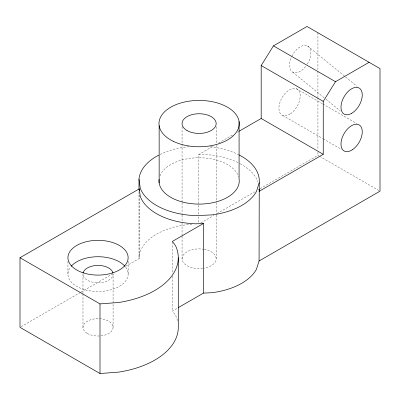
<?xml version="1.0" encoding="UTF-8"?>
<svg xmlns="http://www.w3.org/2000/svg" width="400" height="400" viewBox="0 0 400 400"><rect width="100%" height="100%" fill="white"/><g stroke="black" fill="none" stroke-linecap="round" stroke-linejoin="round"><path stroke-width="0.3" stroke-dasharray="2 1.5" d="M198.65 214.25L198.65 154.575L213.745 145.86M218.595 143.06L233.15 134.655M237.465 132.165L238.54 131.545M21.08 326.72L80.415 292.46M80.955 292.15L113.32 273.465M125.725 266.3L139.21 258.515L139.21 195.11M200.81 222.95L213.765 215.475M217.005 213.605L254.785 191.79M258.02 189.92L259.64 188.985M260.18 188.675L317.93 155.335L319.01 155.955M177.455 320.69A80.255 46.335 0 0 0 175.55 315.35L172.435 311.005L177.245 308.23M188.9 146.84L186.46 146.955A60.19 34.75 0 0 0 159.75 154.64M198.65 154.575L202.125 154.41A60.19 34.75 0 0 1 239.72 163.465M191.95 224.51L186.46 224.77A60.19 34.75 0 0 0 138.995 257.005L139.21 258.515M296.405 88.735L322.31 103.69M322.85 104L356.855 123.635M282.71 115.45L322.65 138.51M323.19 138.82L341.54 149.415M319.55 156.27L378.92 190.545M307.65 46.015L345.14 76.615M345.62 77.01L357.155 86.425M292.745 72.16L325.43 98.84M325.91 99.23L340.33 111M317.93 32.765L317.93 70.715M317.93 71.34L317.93 96.85M317.93 97.47L317.93 149.735M317.93 152.22L317.93 155.335M216.165 126.705L216.165 144.765M216.165 145.39L216.165 202.065M216.165 202.69L216.165 214.525M216.165 215.145L216.165 258.745A17.055 9.845 0 0 1 204.135 268.15M198.65 216.74L198.65 222.955M182.06 126.705L182.06 202.065M182.06 202.69L182.06 214.525M182.06 215.145L182.06 222.62M182.06 223.24L182.06 235.7M182.06 236.32L182.06 258.745A17.055 9.845 0 0 0 203.525 268.255M172.435 242.005L172.435 273.705M172.435 276.195L172.435 311.005M138.995 191.64L138.995 257.005M128.125 261.36L128.125 274.1M113.075 327.34L113.075 274.1A15.05 8.69 0 0 1 98.03 282.79A15.05 8.69 0 0 1 82.98 274.1L82.98 293.29M82.98 293.91L82.98 327.34M67.935 261.36L67.935 274.1M204.135 249.335A17.055 9.845 0 0 1 216.165 258.745M182.06 258.745A17.055 9.845 0 0 1 203.525 249.23M210.255 146.78A60.19 34.75 0 0 1 238.645 154.72M159.955 175.87A40.125 23.165 0 0 1 199.835 157.765A40.125 23.165 0 0 1 238.565 176.685M240.245 163.75A60.19 34.75 0 0 1 257.96 181.815M125.665 267.215A30.095 17.375 0 0 1 98.03 291.475A30.095 17.375 0 0 1 70.395 267.215M291.815 56.36A15.05 8.69 -60 0 1 307.505 45.94A15.05 8.69 -60 0 1 307.215 64.27M305.605 66.545A15.05 8.69 -60 0 1 292.33 71.905A15.05 8.69 -60 0 1 291.575 56.865M87.39 333.485A15.05 8.69 0 0 0 112.565 329.59A15.05 8.69 0 0 0 94.135 318.95A15.05 8.69 0 0 0 87.39 333.485M290.475 113.8A15.05 8.69 -60 0 0 298.28 90.02A15.05 8.69 -60 0 0 279.915 102.455A15.05 8.69 -60 0 0 290.475 113.8"/><path stroke-width="0.6" d="M239.185 154.995A60.19 34.75 0 0 1 259.23 182.665L256.4 191.59A60.19 34.75 0 0 1 211.765 214.905L196.105 215.635A60.19 34.75 0 0 1 140.265 188.23L138.995 179.19A60.19 34.75 0 0 1 158.735 155.155M178.315 307.61L203.435 293.11L211.765 292.72A60.19 34.75 0 0 0 256.4 269.405L259.07 260.985L259.23 190.855A60.19 34.75 0 0 0 259.305 189.05M369.1 62.31L335.51 81.7L323.25 101.365L323.25 154.31L261.18 118.475L261.18 65.53L273.445 45.865L307.035 26.475L380 68.6L380 191.17L259.07 260.985M178.285 257.72L178.285 327.34A80.255 46.335 0 0 1 118.8 372.1L99.995 373.525L20 327.34L20 257.72L139.21 188.895L140.265 196.425A60.19 34.75 0 0 0 196.105 223.825L203.435 223.485L203.435 293.11M239.08 131.235L261.18 118.475M203.435 223.485L172.435 241.38L175.55 245.725A80.255 46.335 0 0 1 118.8 302.475L99.995 303.905L20 257.72M259.07 191.365L323.25 154.31M273.445 45.865L335.51 81.7M261.18 65.53L323.25 101.365M259.23 182.665L259.23 190.855M239.08 121.53L239.08 178.865A40.125 23.165 0 0 1 199.535 204.095A40.125 23.165 0 0 1 159.08 179.35M159.145 125.655L159.145 182.99M139.21 188.895L139.21 190.76M138.995 179.19L138.995 189.15M99.995 303.905L99.995 373.525M83.11 272.965A15.05 8.69 0 0 1 98.03 265.41A15.05 8.69 0 0 1 112.95 272.965M71.14 266.3A30.095 17.375 0 0 1 98.03 256.725A30.095 17.375 0 0 1 124.92 266.3M351.725 113.295A15.05 8.69 -60 0 0 360.79 89.53A15.05 8.69 -60 0 0 342.36 100.375A15.05 8.69 -60 0 0 351.725 113.295M352.545 149.635A15.05 8.69 -60 0 0 360.345 125.855A15.05 8.69 -60 0 0 341.985 138.29A15.05 8.69 -60 0 0 352.545 149.635M82.98 272.765A30.095 17.375 0 0 0 128.125 257.72A30.095 17.375 0 0 0 82.98 242.67A30.095 17.375 0 0 0 82.98 272.765M187.055 130.555A17.055 9.845 0 0 0 215.585 126.14A17.055 9.845 0 0 0 194.7 114.08A17.055 9.845 0 0 0 187.055 130.555M173.375 141.365A40.125 23.165 0 0 0 238.645 127.57A40.125 23.165 0 0 0 185.32 101.835A40.125 23.165 0 0 0 173.375 141.365"/></g></svg>
